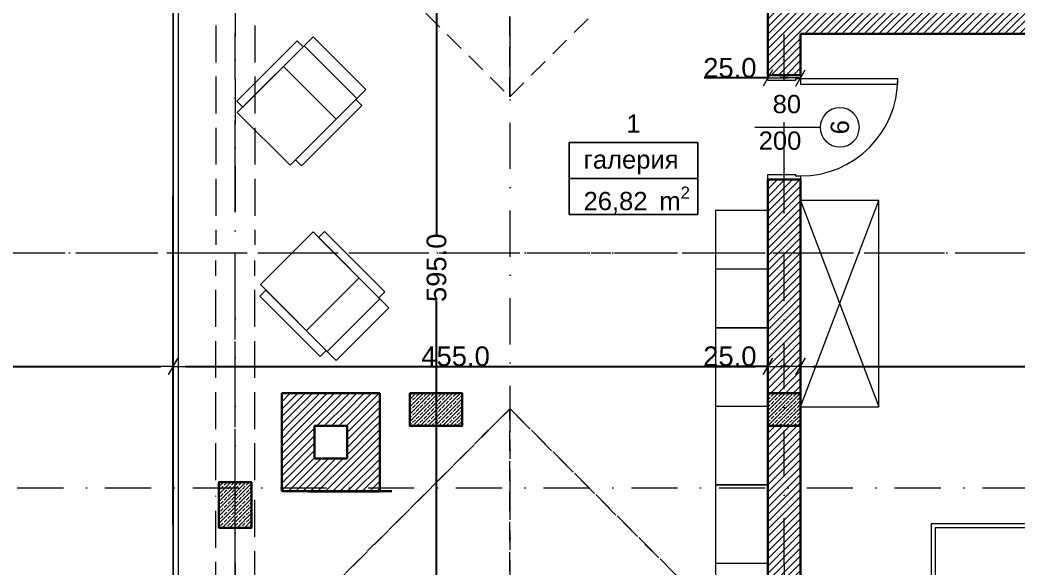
# Model space of a CAD drawing. Header units: centimetres. Extents: x 5906 to 32017, y -966 to 7982.
# Drawn here: x 21805 to 22568, y 5046 to 5465 of the extents above; entities that cross this region are included whole.
import ezdxf

# ---------------------------------------------------------------- set-up
doc = ezdxf.new("R2010")
doc.units = ezdxf.units.CM
doc.header["$MEASUREMENT"] = 0
for name, pattern in [('Dashed', [23.2, 15, -8.2]), ('Dot & Dashed', [67.027776, 35.277777, -17.638888, 0, -14.111111]), ('Hidden Line', [39.122222, 28.222222, -10.9])]:
    doc.linetypes.add(name, pattern=pattern)
for name, color, linetype, lineweight in [('fill_Pen_No__7', 7, 'Continuous', 5), ('fill_Pen_No__82', 253, 'Continuous', 13), ('греда_Pen_No__69', 111, 'Continuous', 13), ('греда_Pen_No__90', 132, 'Continuous', 13), ('Квадратура_Pen_No__5', 150, 'Continuous', 13), ('колони_Pen_No__1', 7, 'Continuous', 30), ('обзавеждане_Pen_No__4', 102, 'Continuous', 15), ('оси_Pen_No__4', 102, 'Continuous', 15), ('парапет_Pen_No__11', 171, 'Continuous', 13), ('плочи_Pen_No__41', 7, 'Continuous', 13), ('покрив_Pen_No__21', 7, 'Continuous', 13), ('разрези_Pen_No__85', 151, 'Continuous', 13), ('стени_Pen_No__1', 7, 'Continuous', 30), ('стени_Pen_No__43', 30, 'Continuous', 5), ('стени_Pen_No__7', 7, 'Continuous', 5)]:
    doc.layers.add(name, color=color, linetype=linetype, lineweight=lineweight)
for name, color, linetype in [('OV_1', 2, 'Continuous'), ('размери', 7, 'Continuous'), ('разрези', 7, 'Continuous')]:
    doc.layers.add(name, color=color, linetype=linetype)
doc.styles.add('GENERATED_STYLE_1', font='arial.ttf')
doc.styles.add('GENERATED_STYLE_2', font='arial.ttf')
doc.dimstyles.new('GENERATED_STYLE__1', dxfattribs={"dimtxt": 15, "dimasz": 9.5, "dimexe": 0.18, "dimexo": 0.0625, "dimgap": 0, "dimtad": 1, "dimdec": 1, "dimzin": 0, "dimdsep": 46, "dimtxsty": 'GENERATED_STYLE_1', "dimblk": 'ARROWHEAD_2', "dimblk1": 'ARROWHEAD_2', "dimblk2": 'ARROWHEAD_2', "dimcen": 0.09, "dimse1": 1, "dimse2": 1, "dimclrd": 151, "dimclre": 151, "dimclrt": 7, "dimazin": 0, "dimtfac": 1, "dimtdec": 4, "dimtmove": 0, "dimatfit": 3, "dimfxl": 1, "dimtolj": 1, "dimtzin": 0, "dimarcsym": 0})
doc.dimstyles.new('GENERATED_STYLE__2', dxfattribs={"dimtxt": 15, "dimasz": 9.5, "dimexe": 0.18, "dimexo": 0.0625, "dimgap": 0, "dimtad": 1, "dimtih": 1, "dimtoh": 1, "dimdec": 1, "dimzin": 0, "dimdsep": 46, "dimtxsty": 'GENERATED_STYLE_1', "dimblk": 'ARROWHEAD_2', "dimblk1": 'ARROWHEAD_2', "dimblk2": 'ARROWHEAD_2', "dimcen": 0.09, "dimse1": 1, "dimse2": 1, "dimclrd": 151, "dimclre": 151, "dimclrt": 7, "dimazin": 0, "dimtfac": 1, "dimtdec": 4, "dimtmove": 0, "dimatfit": 3, "dimfxl": 1, "dimtolj": 1, "dimtzin": 0, "dimarcsym": 0})
pattern_1 = [(45, (14515.0536, 5268.689), (-2.8284271, 2.8284271), [])]
pattern_2 = [(45, (14515.0536, 5268.689), (-2.8284271, 2.8284271), []), (45, (14513.6394, 5270.1033), (-2.8284271, 2.8284271), [3, -1])]

# ---------------------------------------------------------------- blocks, each defined once
blk = doc.blocks.new('ARROWHEAD_2')
at = {"color": 0, "linetype": 'Continuous', "lineweight": 0}
for p, q in [((0, 0), (-1, 0)), ((-0.378, -0.655), (0.378, 0.655))]:
    blk.add_line(p, q, dxfattribs=at)
blk = doc.blocks.new('*D683')
at = {"layer": 'DEFPOINTS', "color": 0, "linetype": 'Continuous', "transparency": 16777216}
for p in [(22402, 5646.74), (22377, 5417.34), (22402, 5417.34)]:
    blk.add_point(p, dxfattribs=at)
at = {"layer": 'размери', "color": 151, "linetype": 'Continuous', "lineweight": -2, "transparency": 16777216}
for p, q in [((22377, 5646.74), (22328.33, 5646.74)), ((22392.5, 5646.74), (22386.5, 5646.74))]:
    blk.add_line(p, q, dxfattribs=at)
at = {"layer": 'размери', "color": 151, "linetype": 'Continuous', "lineweight": -2, "transparency": 16777216, "xscale": 9.5, "yscale": 9.5, "zscale": 9.5, "rotation": 180}
blk.add_blockref('ARROWHEAD_2', (22377, 5646.74), dxfattribs=at)
at = {"layer": 'размери', "color": 151, "linetype": 'Continuous', "lineweight": -2, "transparency": 16777216, "xscale": 9.5, "yscale": 9.5, "zscale": 9.5}
blk.add_blockref('ARROWHEAD_2', (22402, 5646.74), dxfattribs=at)
at = {"layer": 'размери', "color": 7, "linetype": 'Continuous', "lineweight": 13, "transparency": 16777216, "insert": (22347.91, 5654.4), "char_height": 15, "attachment_point": 5, "style": 'GENERATED_STYLE_1'}
blk.add_mtext('\\A1;25.0', dxfattribs=at)
blk = doc.blocks.new('*D684')
at = {"layer": 'DEFPOINTS', "color": 0, "linetype": 'Continuous', "transparency": 16777216}
for p in [(22725, 5646.74), (22725, 5596.87), (22402, 5417.34)]:
    blk.add_point(p, dxfattribs=at)
at = {"layer": 'размери', "color": 151, "linetype": 'Continuous', "lineweight": -2, "transparency": 16777216}
blk.add_line((22411.5, 5646.74), (22715.5, 5646.74), dxfattribs=at)
at = {"layer": 'размери', "color": 151, "linetype": 'Continuous', "lineweight": -2, "transparency": 16777216, "xscale": 9.5, "yscale": 9.5, "zscale": 9.5, "rotation": 180}
blk.add_blockref('ARROWHEAD_2', (22402, 5646.74), dxfattribs=at)
at = {"layer": 'размери', "color": 151, "linetype": 'Continuous', "lineweight": -2, "transparency": 16777216, "xscale": 9.5, "yscale": 9.5, "zscale": 9.5}
blk.add_blockref('ARROWHEAD_2', (22725, 5646.74), dxfattribs=at)
at = {"layer": 'размери', "color": 7, "linetype": 'Continuous', "lineweight": 13, "transparency": 16777216, "insert": (22552.02, 5654.41), "char_height": 15, "attachment_point": 5, "style": 'GENERATED_STYLE_1'}
blk.add_mtext('\\A1;323.0', dxfattribs=at)
blk = doc.blocks.new('*D691')
at = {"layer": 'DEFPOINTS', "color": 0, "linetype": 'Continuous', "transparency": 16777216}
for p in [(22123.52, 5584.37), (22179.5, 5584.37), (22001.57, 4989.37)]:
    blk.add_point(p, dxfattribs=at)
at = {"layer": 'размери', "color": 151, "linetype": 'Continuous', "lineweight": -2, "transparency": 16777216}
for p, q in [((22123.52, 5574.87), (22123.52, 5300.67)), ((22123.52, 4998.87), (22123.52, 5250.11))]:
    blk.add_line(p, q, dxfattribs=at)
at = {"layer": 'размери', "color": 151, "linetype": 'Continuous', "lineweight": -2, "transparency": 16777216, "xscale": 9.5, "yscale": 9.5, "zscale": 9.5}
for p, rotation in [((22123.52, 5584.37), 90), ((22123.52, 4989.37), 270)]:
    blk.add_blockref('ARROWHEAD_2', p, dxfattribs=dict(at, rotation=rotation))
at = {"layer": 'размери', "color": 7, "linetype": 'Continuous', "lineweight": 13, "transparency": 16777216, "insert": (22123.52, 5275.39), "char_height": 15, "attachment_point": 5, "rotation": 90, "style": 'GENERATED_STYLE_1'}
blk.add_mtext('\\A1;595.0', dxfattribs=at)
blk = doc.blocks.new('*D702')
at = {"layer": 'DEFPOINTS', "color": 0, "linetype": 'Continuous', "transparency": 16777216}
for p in [(21922, 5199.95), (21202, 4989.37), (21922, 4989.37)]:
    blk.add_point(p, dxfattribs=at)
at = {"layer": 'размери', "color": 151, "linetype": 'Continuous', "lineweight": -2, "transparency": 16777216}
blk.add_line((21211.5, 5199.95), (21912.5, 5199.95), dxfattribs=at)
at = {"layer": 'размери', "color": 151, "linetype": 'Continuous', "lineweight": -2, "transparency": 16777216, "xscale": 9.5, "yscale": 9.5, "zscale": 9.5, "rotation": 180}
blk.add_blockref('ARROWHEAD_2', (21202, 5199.95), dxfattribs=at)
at = {"layer": 'размери', "color": 151, "linetype": 'Continuous', "lineweight": -2, "transparency": 16777216, "xscale": 9.5, "yscale": 9.5, "zscale": 9.5}
blk.add_blockref('ARROWHEAD_2', (21922, 5199.95), dxfattribs=at)
at = {"layer": 'размери', "color": 7, "linetype": 'Continuous', "lineweight": 13, "transparency": 16777216, "insert": (21573.4, 5207.61), "char_height": 15, "attachment_point": 5, "style": 'GENERATED_STYLE_1'}
blk.add_mtext('\\A1;720.0', dxfattribs=at)
blk = doc.blocks.new('*D703')
at = {"layer": 'DEFPOINTS', "color": 0, "linetype": 'Continuous', "transparency": 16777216}
for p in [(22377, 5417.34), (22377, 5199.95), (21922, 4989.37)]:
    blk.add_point(p, dxfattribs=at)
at = {"layer": 'размери', "color": 151, "linetype": 'Continuous', "lineweight": -2, "transparency": 16777216}
blk.add_line((21931.5, 5199.95), (22367.5, 5199.95), dxfattribs=at)
at = {"layer": 'размери', "color": 151, "linetype": 'Continuous', "lineweight": -2, "transparency": 16777216, "xscale": 9.5, "yscale": 9.5, "zscale": 9.5, "rotation": 180}
blk.add_blockref('ARROWHEAD_2', (21922, 5199.95), dxfattribs=at)
at = {"layer": 'размери', "color": 151, "linetype": 'Continuous', "lineweight": -2, "transparency": 16777216, "xscale": 9.5, "yscale": 9.5, "zscale": 9.5}
blk.add_blockref('ARROWHEAD_2', (22377, 5199.95), dxfattribs=at)
at = {"layer": 'размери', "color": 7, "linetype": 'Continuous', "lineweight": 13, "transparency": 16777216, "insert": (22138.02, 5207.61), "char_height": 15, "attachment_point": 5, "style": 'GENERATED_STYLE_1'}
blk.add_mtext('\\A1;455.0', dxfattribs=at)
blk = doc.blocks.new('*D704')
at = {"layer": 'DEFPOINTS', "color": 0, "linetype": 'Continuous', "transparency": 16777216}
for p in [(22377, 5417.34), (22402, 5417.34), (22402, 5199.95)]:
    blk.add_point(p, dxfattribs=at)
at = {"layer": 'размери', "color": 151, "linetype": 'Continuous', "lineweight": -2, "transparency": 16777216}
for p, q in [((22377, 5199.95), (22328.33, 5199.95)), ((22392.5, 5199.95), (22386.5, 5199.95))]:
    blk.add_line(p, q, dxfattribs=at)
at = {"layer": 'размери', "color": 151, "linetype": 'Continuous', "lineweight": -2, "transparency": 16777216, "xscale": 9.5, "yscale": 9.5, "zscale": 9.5, "rotation": 180}
blk.add_blockref('ARROWHEAD_2', (22377, 5199.95), dxfattribs=at)
at = {"layer": 'размери', "color": 151, "linetype": 'Continuous', "lineweight": -2, "transparency": 16777216, "xscale": 9.5, "yscale": 9.5, "zscale": 9.5}
blk.add_blockref('ARROWHEAD_2', (22402, 5199.95), dxfattribs=at)
at = {"layer": 'размери', "color": 7, "linetype": 'Continuous', "lineweight": 13, "transparency": 16777216, "insert": (22347.91, 5207.61), "char_height": 15, "attachment_point": 5, "style": 'GENERATED_STYLE_1'}
blk.add_mtext('\\A1;25.0', dxfattribs=at)
blk = doc.blocks.new('*D705')
at = {"layer": 'DEFPOINTS', "color": 0, "linetype": 'Continuous', "transparency": 16777216}
for p in [(22402, 5417.34), (22916.99, 5199.95), (22916.99, 5147.77)]:
    blk.add_point(p, dxfattribs=at)
at = {"layer": 'размери', "color": 151, "linetype": 'Continuous', "lineweight": -2, "transparency": 16777216}
blk.add_line((22411.5, 5199.95), (22907.49, 5199.95), dxfattribs=at)
at = {"layer": 'размери', "color": 151, "linetype": 'Continuous', "lineweight": -2, "transparency": 16777216, "xscale": 9.5, "yscale": 9.5, "zscale": 9.5, "rotation": 180}
blk.add_blockref('ARROWHEAD_2', (22402, 5199.95), dxfattribs=at)
at = {"layer": 'размери', "color": 151, "linetype": 'Continuous', "lineweight": -2, "transparency": 16777216, "xscale": 9.5, "yscale": 9.5, "zscale": 9.5}
blk.add_blockref('ARROWHEAD_2', (22916.99, 5199.95), dxfattribs=at)
at = {"layer": 'размери', "color": 7, "linetype": 'Continuous', "lineweight": 13, "transparency": 16777216, "insert": (22659.46, 5207.61), "char_height": 15, "attachment_point": 5, "style": 'GENERATED_STYLE_1'}
blk.add_mtext('\\A1;515.0', dxfattribs=at)
blk = doc.blocks.new('*D708')
at = {"layer": 'DEFPOINTS', "color": 0, "linetype": 'Continuous', "transparency": 16777216}
for p in [(22377, 5417.34), (22402, 5420.72), (22402, 5417.34)]:
    blk.add_point(p, dxfattribs=at)
at = {"layer": 'размери', "color": 151, "linetype": 'Continuous', "lineweight": -2, "transparency": 16777216}
for p, q in [((22377, 5420.72), (22328.33, 5420.72)), ((22392.5, 5420.72), (22386.5, 5420.72))]:
    blk.add_line(p, q, dxfattribs=at)
at = {"layer": 'размери', "color": 151, "linetype": 'Continuous', "lineweight": -2, "transparency": 16777216, "xscale": 9.5, "yscale": 9.5, "zscale": 9.5, "rotation": 180}
blk.add_blockref('ARROWHEAD_2', (22377, 5420.72), dxfattribs=at)
at = {"layer": 'размери', "color": 151, "linetype": 'Continuous', "lineweight": -2, "transparency": 16777216, "xscale": 9.5, "yscale": 9.5, "zscale": 9.5}
blk.add_blockref('ARROWHEAD_2', (22402, 5420.72), dxfattribs=at)
at = {"layer": 'размери', "color": 7, "linetype": 'Continuous', "lineweight": 13, "transparency": 16777216, "insert": (22347.91, 5428.38), "char_height": 15, "attachment_point": 5, "style": 'GENERATED_STYLE_1'}
blk.add_mtext('\\A1;25.0', dxfattribs=at)
blk = doc.blocks.new('*D761')
at = {"layer": 'DEFPOINTS', "color": 0, "linetype": 'Continuous', "transparency": 16777216}
for p in [(23032, 6205.11), (21177, 4964.37), (23032, 4494.36)]:
    blk.add_point(p, dxfattribs=at)
at = {"layer": 'размери', "color": 151, "linetype": 'Continuous', "lineweight": -2, "transparency": 16777216}
blk.add_line((21186.5, 6205.11), (23022.5, 6205.11), dxfattribs=at)
at = {"layer": 'размери', "color": 151, "linetype": 'Continuous', "lineweight": -2, "transparency": 16777216, "xscale": 9.5, "yscale": 9.5, "zscale": 9.5, "rotation": 180}
blk.add_blockref('ARROWHEAD_2', (21177, 6205.11), dxfattribs=at)
at = {"layer": 'размери', "color": 151, "linetype": 'Continuous', "lineweight": -2, "transparency": 16777216, "xscale": 9.5, "yscale": 9.5, "zscale": 9.5}
blk.add_blockref('ARROWHEAD_2', (23032, 6205.11), dxfattribs=at)
at = {"layer": 'размери', "color": 7, "linetype": 'Continuous', "lineweight": 13, "transparency": 16777216, "insert": (22104.49, 6212.77), "char_height": 15, "attachment_point": 5, "style": 'GENERATED_STYLE_1'}
blk.add_mtext('\\A1;1855.0', dxfattribs=at)
blk = doc.blocks.new('*D765')
at = {"layer": 'DEFPOINTS', "color": 0, "linetype": 'Continuous', "transparency": 16777216}
for p in [(23032, 6175.11), (22402, 5939.36), (23032, 4494.36)]:
    blk.add_point(p, dxfattribs=at)
at = {"layer": 'размери', "color": 151, "linetype": 'Continuous', "lineweight": -2, "transparency": 16777216}
blk.add_line((22411.5, 6175.11), (23022.5, 6175.11), dxfattribs=at)
at = {"layer": 'размери', "color": 151, "linetype": 'Continuous', "lineweight": -2, "transparency": 16777216, "xscale": 9.5, "yscale": 9.5, "zscale": 9.5, "rotation": 180}
blk.add_blockref('ARROWHEAD_2', (22402, 6175.11), dxfattribs=at)
at = {"layer": 'размери', "color": 151, "linetype": 'Continuous', "lineweight": -2, "transparency": 16777216, "xscale": 9.5, "yscale": 9.5, "zscale": 9.5}
blk.add_blockref('ARROWHEAD_2', (23032, 6175.11), dxfattribs=at)
at = {"layer": 'размери', "color": 7, "linetype": 'Continuous', "lineweight": 13, "transparency": 16777216, "insert": (22716.96, 6182.77), "char_height": 15, "attachment_point": 5, "style": 'GENERATED_STYLE_1'}
blk.add_mtext('\\A1;630.0', dxfattribs=at)
blk = doc.blocks.new('*D784')
at = {"layer": 'DEFPOINTS', "color": 0, "linetype": 'Continuous', "transparency": 16777216}
for p in [(23032, 6115.11), (22402, 5939.36), (23032, 4494.36)]:
    blk.add_point(p, dxfattribs=at)
at = {"layer": 'размери', "color": 151, "linetype": 'Continuous', "lineweight": -2, "transparency": 16777216}
blk.add_line((22411.5, 6115.11), (23022.5, 6115.11), dxfattribs=at)
at = {"layer": 'размери', "color": 151, "linetype": 'Continuous', "lineweight": -2, "transparency": 16777216, "xscale": 9.5, "yscale": 9.5, "zscale": 9.5, "rotation": 180}
blk.add_blockref('ARROWHEAD_2', (22402, 6115.11), dxfattribs=at)
at = {"layer": 'размери', "color": 151, "linetype": 'Continuous', "lineweight": -2, "transparency": 16777216, "xscale": 9.5, "yscale": 9.5, "zscale": 9.5}
blk.add_blockref('ARROWHEAD_2', (23032, 6115.11), dxfattribs=at)
at = {"layer": 'размери', "color": 7, "linetype": 'Continuous', "lineweight": 13, "transparency": 16777216, "insert": (22716.96, 6122.77), "char_height": 15, "attachment_point": 5, "style": 'GENERATED_STYLE_1'}
blk.add_mtext('\\A1;630.0', dxfattribs=at)
blk = doc.blocks.new('*D822')
at = {"layer": 'DEFPOINTS', "color": 0, "linetype": 'Continuous', "transparency": 16777216}
for p in [(20747.53, 5969.37), (23032, 5969.37), (23032, 4494.36)]:
    blk.add_point(p, dxfattribs=at)
at = {"layer": 'размери', "color": 151, "linetype": 'Continuous', "lineweight": -2, "transparency": 16777216}
for p, q in [((20747.53, 5959.87), (20747.53, 5262.26)), ((20747.53, 4503.86), (20747.53, 5201.45))]:
    blk.add_line(p, q, dxfattribs=at)
at = {"layer": 'размери', "color": 151, "linetype": 'Continuous', "lineweight": -2, "transparency": 16777216, "xscale": 9.5, "yscale": 9.5, "zscale": 9.5}
for p, rotation in [((20747.53, 5969.37), 90), ((20747.53, 4494.36), 270)]:
    blk.add_blockref('ARROWHEAD_2', p, dxfattribs=dict(at, rotation=rotation))
at = {"layer": 'размери', "color": 7, "linetype": 'Continuous', "lineweight": 13, "transparency": 16777216, "insert": (20747.53, 5231.86), "char_height": 15, "attachment_point": 5, "rotation": 90, "style": 'GENERATED_STYLE_1'}
blk.add_mtext('\\A1;1475.0', dxfattribs=at)
blk = doc.blocks.new('Cutting Plane_1', base_point=(6030.57, 18.18))
at = {"layer": 'разрези_Pen_No__85', "color": 151, "linetype": 'Dot & Dashed', "lineweight": 13}
blk.add_line((6050.57, 18.18), (8942.73, 18.18), dxfattribs=at)
blk = doc.blocks.new('Cutting Plane_2', base_point=(7664.71, -1145.96))
at = {"layer": 'разрези_Pen_No__85', "color": 151, "linetype": 'Dot & Dashed', "lineweight": 13}
blk.add_line((7664.71, -1125.96), (7664.71, 1143.86), dxfattribs=at)

msp = doc.modelspace()

# ---------------------------------------------------------------- hatches: boundary and pattern name
at = {"layer": 'fill_Pen_No__7', "linetype": 'Continuous', "lineweight": 5}
h = msp.add_hatch(dxfattribs=at)
h.set_pattern_fill('SOLID___DASHED', style=0, pattern_type=2)
h.set_pattern_definition(pattern_2)
h.paths.add_polyline_path([(22102.995, 5179.363), (22102.995, 5154.363), (22142.995, 5154.363), (22142.995, 5179.363)])
h = msp.add_hatch(dxfattribs=at)
h.set_pattern_fill('SOLID___DASHED', style=0, pattern_type=2)
h.set_pattern_definition(pattern_2)
h.paths.add_polyline_path([(22376.995, 5179.363), (22376.995, 5154.363), (22401.995, 5154.363), (22401.995, 5179.363)])
h = msp.add_hatch(dxfattribs=at)
h.set_pattern_fill('SOLID___DASHED', style=0, pattern_type=2)
h.set_pattern_definition(pattern_2)
h.paths.add_polyline_path([(21981.996, 5111.363), (21956.996, 5111.363), (21956.996, 5076.363), (21981.996, 5076.363)])
at = {"layer": 'fill_Pen_No__82', "linetype": 'Continuous', "lineweight": 13}
h = msp.add_hatch(dxfattribs=at)
h.set_pattern_fill('COMMON_BRICK', color=253, style=0, pattern_type=2)
h.set_pattern_definition(pattern_1)
h.paths.add_polyline_path([(22376.996, 5422.882), (22401.996, 5422.882), (22401.996, 5489.368), (22376.996, 5489.368)])
h = msp.add_hatch(dxfattribs=at)
h.set_pattern_fill('COMMON_BRICK', color=253, style=0, pattern_type=2)
h.set_pattern_definition(pattern_1)
h.paths.add_polyline_path([(22401.996, 5454.368), (22746.996, 5454.368), (22746.996, 5479.368), (22401.996, 5479.368)])
h = msp.add_hatch(dxfattribs=at)
h.set_pattern_fill('COMMON_BRICK', color=253, style=0, pattern_type=2)
h.set_pattern_definition(pattern_1)
h.paths.add_polyline_path([(22376.996, 5106.871), (22401.996, 5106.871), (22401.996, 5342.882), (22376.996, 5342.882)])
h = msp.add_hatch(dxfattribs=at)
h.set_pattern_fill('COMMON_BRICK', color=253, style=0, pattern_type=2)
h.set_pattern_definition(pattern_1)
h.paths.add_polyline_path([(22054.996, 5179.363), (22004.996, 5179.363), (22004.996, 5154.363), (22054.996, 5154.363)])
h = msp.add_hatch(dxfattribs=at)
h.set_pattern_fill('COMMON_BRICK', color=253, style=0, pattern_type=2)
h.set_pattern_definition(pattern_1)
h.paths.add_polyline_path([(22054.996, 5154.363), (22079.996, 5179.363), (22054.996, 5179.363)])
h = msp.add_hatch(dxfattribs=at)
h.set_pattern_fill('COMMON_BRICK', color=253, style=0, pattern_type=2)
h.set_pattern_definition(pattern_1)
h.paths.add_polyline_path([(22054.996, 5154.363), (22079.996, 5154.363), (22079.996, 5179.363)])
h = msp.add_hatch(dxfattribs=at)
h.set_pattern_fill('COMMON_BRICK', color=253, style=0, pattern_type=2)
h.set_pattern_definition(pattern_1)
h.paths.add_polyline_path([(22029.996, 5104.363), (22029.996, 5154.363), (22004.996, 5154.363), (22004.996, 5104.363)])
h = msp.add_hatch(dxfattribs=at)
h.set_pattern_fill('COMMON_BRICK', color=253, style=0, pattern_type=2)
h.set_pattern_definition(pattern_1)
h.paths.add_polyline_path([(22054.996, 5154.363), (22054.996, 5104.363), (22079.996, 5104.363), (22079.996, 5154.363)])
h = msp.add_hatch(dxfattribs=at)
h.set_pattern_fill('COMMON_BRICK', color=253, style=0, pattern_type=2)
h.set_pattern_definition(pattern_1)
h.paths.add_polyline_path([(22054.996, 5129.363), (22029.996, 5129.363), (22029.996, 5104.363), (22054.996, 5104.363)])
h = msp.add_hatch(dxfattribs=at)
h.set_pattern_fill('COMMON_BRICK', color=253, style=0, pattern_type=2)
h.set_pattern_definition(pattern_1)
h.paths.add_polyline_path([(22004.996, 5116.363), (22004.996, 5104.363), (22029.996, 5104.363)])
h = msp.add_hatch(dxfattribs=at)
h.set_pattern_fill('COMMON_BRICK', color=253, style=0, pattern_type=2)
h.set_pattern_definition(pattern_1)
h.paths.add_polyline_path([(22376.996, 5106.871), (22376.996, 4859.368), (22401.996, 4859.368), (22401.996, 5106.871)])

# ---------------------------------------------------------------- linework, layer by layer
at = {"layer": 'OV_1', "linetype": 'ByBlock'}
msp.add_line((22025.655, 5103.958), (22080.685, 5104.038), dxfattribs=at)
at = {"layer": 'греда_Pen_No__69', "color": 111, "linetype": 'Dot & Dashed', "lineweight": 13}
for p in [(21969.496, 5621.642), (21969.496, 4952.095)]:
    msp.add_line(p, (21969.496, 5286.868), dxfattribs=at)
at = {"layer": 'греда_Pen_No__90', "color": 132, "linetype": 'Hidden Line', "lineweight": 13}
for p, q in [((21954.496, 5460.868), (21954.496, 5292.868)), ((21984.496, 5460.868), (21984.496, 5292.868)), ((21954.496, 5112.868), (21954.496, 5280.868)), ((21984.496, 5112.868), (21984.496, 5280.868)), ((21954.496, 4982.868), (21954.496, 5100.868)), ((21984.496, 4952.095), (21984.496, 5100.868))]:
    msp.add_line(p, q, dxfattribs=at)
at = {"layer": 'Квадратура_Pen_No__5', "color": 150, "linetype": 'Continuous', "lineweight": 13}
for p, q in [((22323.381, 5371.236), (22224.958, 5371.236)), ((22224.958, 5371.236), (22224.958, 5316.236)), ((22224.958, 5371.236), (22323.381, 5371.236)), ((22224.958, 5343.736), (22224.958, 5371.236)), ((22323.381, 5316.236), (22323.381, 5371.236)), ((22323.381, 5371.236), (22323.381, 5343.736)), ((22323.381, 5343.736), (22224.958, 5343.736)), ((22224.958, 5343.736), (22323.381, 5343.736)), ((22224.958, 5316.236), (22224.958, 5343.736)), ((22323.381, 5343.736), (22323.381, 5316.236)), ((22224.958, 5316.236), (22323.381, 5316.236)), ((22323.381, 5316.236), (22224.958, 5316.236))]:
    msp.add_line(p, q, dxfattribs=at)
at = {"layer": 'колони_Pen_No__1', "color": 7, "linetype": 'Continuous', "lineweight": 30}
for points in [[(22102.995, 5179.363), (22142.995, 5179.363), (22142.995, 5154.363), (22102.995, 5154.363)], [(22376.995, 5179.363), (22401.995, 5179.363), (22401.995, 5154.363), (22376.995, 5154.363)], [(21981.996, 5111.363), (21956.996, 5111.363), (21956.996, 5076.363), (21981.996, 5076.363)]]:
    msp.add_lwpolyline(points, close=True, dxfattribs=at)
at = {"layer": 'обзавеждане_Pen_No__4', "color": 102, "linetype": 'Continuous', "lineweight": 15}
for p, q in [((22062.407, 5405.004), (22022.102, 5445.309)), ((22046.55, 5389.147), (22006.244, 5429.452)), ((22401.996, 5168.902), (22461.996, 5326.843)), ((22401.996, 5326.843), (22461.996, 5168.902)), ((22376.996, 5274.368), (22336.996, 5274.368)), ((22064.231, 5267.597), (22023.926, 5227.292)), ((22080.088, 5251.74), (22039.783, 5211.435)), ((22336.996, 5169.368), (22376.996, 5169.368)), ((22336.996, 5049.368), (22376.996, 5049.368))]:
    msp.add_line(p, q, dxfattribs=at)
for points in [[(22016.751, 5449.15), (22021.347, 5444.554), (21975.254, 5398.461), (21970.657, 5403.057)], [(22029.06, 5452.267), (22069.365, 5411.962), (22011.347, 5353.944), (21971.042, 5394.249)], [(22061.652, 5404.249), (22066.248, 5399.653), (22020.155, 5353.56), (22015.559, 5358.156)], [(22401.996, 5326.843), (22401.996, 5168.902), (22461.996, 5168.902), (22461.996, 5326.843)], [(22376.996, 5229.368), (22376.996, 5319.368), (22336.996, 5319.368), (22336.996, 5229.368)], [(22046.741, 5204.477), (22087.046, 5244.782), (22029.028, 5302.8), (21988.723, 5262.495)], [(22079.333, 5252.495), (22083.929, 5257.091), (22037.836, 5303.184), (22033.24, 5298.588)], [(22034.432, 5207.593), (22039.028, 5212.19), (21992.935, 5258.283), (21988.339, 5253.687)], [(22336.996, 5229.368), (22336.996, 5109.368), (22376.996, 5109.368), (22376.996, 5229.368)], [(22336.996, 5109.368), (22336.996, 4989.368), (22376.996, 4989.368), (22376.996, 5109.368)], [(22691.996, 5079.368), (22501.996, 5079.368), (22501.996, 4859.368), (22691.996, 4859.368)], [(22688.996, 5076.368), (22504.996, 5076.368), (22504.996, 4921.368), (22522.996, 4903.368), (22670.996, 4903.368), (22688.996, 4921.368)]]:
    msp.add_lwpolyline(points, close=True, dxfattribs=at)
at = {"layer": 'оси_Pen_No__4', "color": 102, "linetype": 'Dot & Dashed', "lineweight": 15}
for p, q in [((22389.496, 5351.696), (22389.496, 6258.325)), ((21969.496, 5352.659), (21969.496, 5939.365)), ((21969.496, 5049.358), (21969.496, 5352.659)), ((22389.496, 5048.395), (22389.496, 5351.696)), ((20661.488, 5286.868), (23330.97, 5286.868)), ((20661.488, 5106.868), (23330.97, 5106.868)), ((21969.496, 5049.358), (21969.496, 4142.729)), ((22389.496, 5048.395), (22389.496, 4141.766))]:
    msp.add_line(p, q, dxfattribs=at)
for p in [(21969.496, 5352.659), (21969.496, 5352.659), (22389.496, 5351.696), (22389.496, 5351.696), (21969.496, 5049.358), (21969.496, 5049.358), (22389.496, 5048.395), (22389.496, 5048.395)]:
    msp.add_point(p, dxfattribs=at)
at = {"layer": 'парапет_Pen_No__11', "color": 171, "linetype": 'Continuous', "lineweight": 13}
for p, q in [((21921.996, 5494.368), (21921.996, 4989.368)), ((21925.996, 4989.368), (21925.996, 5494.368))]:
    msp.add_line(p, q, dxfattribs=at)
at = {"layer": 'плочи_Pen_No__41', "color": 7, "linetype": 'Continuous', "lineweight": 13}
msp.add_lwpolyline([(21201.996, 5584.368), (21201.996, 4989.368), (21464.996, 4989.368), (21921.996, 4989.368), (21921.592, 5167.395), (21921.996, 5494.368), (21922.026, 5584.368), (21464.996, 5584.368)], close=True, dxfattribs=at)
at = {"layer": 'покрив_Pen_No__21', "color": 7, "linetype": 'Dashed', "lineweight": 13}
for points in [[(20919.496, 5286.868), (23133.996, 5286.868), (23133.996, 5442.447), (23133.996, 6071.371), (21139.479, 6071.371), (21139.502, 5711.367), (20919.496, 5711.353)], [(22179.495, 6001.365), (21884.996, 6001.365), (21884.996, 5699.364), (22179.496, 5406.364)], [(22179.495, 6001.365), (22179.496, 5406.364), (22473.995, 5699.365), (22473.995, 6001.365)], [(21884.995, 4872.865), (21884.995, 4532.365), (22179.496, 4532.365), (22179.496, 5167.413)], [(22473.996, 4872.865), (22179.496, 5167.413), (22179.496, 4532.365), (22473.996, 4532.365)]]:
    msp.add_lwpolyline(points, close=True, dxfattribs=at)
msp.add_lwpolyline([(20919.496, 5286.868), (20919.496, 4862.368), (21139.497, 4862.368), (21139.497, 4532.365), (21994, 4532.365), (21994, 4582.368), (21944.996, 4582.368), (21944.996, 4932.321), (22179.765, 5167.512), (22413.549, 4933.475), (22414.357, 4582.368), (22344.996, 4582.372), (22344.986, 4392.363), (23133.997, 4392.363), (23133.987, 5286.868)], dxfattribs=at)
at = {"layer": 'стени_Pen_No__1', "color": 7, "linetype": 'Continuous', "lineweight": 30}
for p, q in [((22376.996, 5422.882), (22401.996, 5422.882)), ((22376.996, 5422.882), (22401.996, 5422.882)), ((22376.996, 5422.882), (22401.996, 5422.882)), ((22376.996, 5342.882), (22401.996, 5342.882)), ((22376.996, 5342.882), (22401.996, 5342.882)), ((22376.996, 5342.882), (22401.996, 5342.882))]:
    msp.add_line(p, q, dxfattribs=at)
for points in [[(22376.996, 5489.368), (22376.996, 5422.882)], [(22401.996, 5422.882), (22401.996, 5454.368)], [(22401.996, 5454.368), (22746.996, 5454.368)], [(22376.996, 5342.882), (22376.996, 5106.871)], [(22401.996, 5106.871), (22401.996, 5342.882)], [(22054.996, 5179.363), (22004.996, 5179.363)], [(22004.996, 5179.363), (22004.996, 5154.363)], [(22079.996, 5179.363), (22054.996, 5179.363)], [(22079.996, 5104.363), (22079.996, 5179.363)], [(22004.996, 5154.363), (22004.996, 5104.363)], [(22029.996, 5154.363), (22054.996, 5154.363)], [(22029.996, 5129.363), (22029.996, 5154.363)], [(22054.996, 5154.363), (22054.996, 5129.363)], [(22054.996, 5129.363), (22029.996, 5129.363)], [(22029.996, 5104.363), (22004.996, 5104.363)], [(22004.996, 5104.363), (22029.996, 5104.363)], [(22029.996, 5104.363), (22054.996, 5104.363)], [(22039.285, 5104.443), (22064.285, 5104.443)], [(22079.996, 5104.363), (22054.996, 5104.363)], [(22089.285, 5104.443), (22064.285, 5104.443)], [(22376.996, 5106.871), (22376.996, 4859.368)], [(22401.996, 4859.368), (22401.996, 5106.871)]]:
    msp.add_lwpolyline(points, dxfattribs=at)
at = {"layer": 'стени_Pen_No__43', "color": 30, "linetype": 'Continuous', "lineweight": 5}
for p, q in [((22376.996, 5422.882), (22401.996, 5422.882)), ((22376.996, 5418.882), (22376.996, 5422.882)), ((22401.996, 5422.882), (22401.996, 5420.082)), ((22397.996, 5418.882), (22376.996, 5418.882)), ((22401.996, 5420.082), (22397.996, 5420.082)), ((22397.996, 5420.082), (22397.996, 5418.882)), ((22476.396, 5420.082), (22401.996, 5420.082)), ((22401.996, 5420.082), (22401.996, 5416.082)), ((22401.996, 5416.082), (22476.396, 5416.082)), ((22476.396, 5416.082), (22476.396, 5420.082)), ((22376.996, 5346.882), (22397.996, 5346.882)), ((22376.996, 5342.882), (22376.996, 5346.882)), ((22397.996, 5346.882), (22397.996, 5345.682)), ((22397.996, 5345.682), (22401.996, 5345.682)), ((22401.996, 5345.682), (22401.996, 5342.882)), ((22401.996, 5342.882), (22376.996, 5342.882))]:
    msp.add_line(p, q, dxfattribs=at)
at = {"layer": 'стени_Pen_No__7', "color": 7, "linetype": 'Continuous', "lineweight": 5}
msp.add_line((22416.996, 5382.882), (22366.996, 5382.882), dxfattribs=at)
msp.add_lwpolyline([(22431.996, 5367.882, 1), (22431.996, 5397.882, 1)], format="xyb", close=True, dxfattribs=at)
msp.add_arc((22401.996, 5420.082), 74.4, 270, 0, dxfattribs=at)

# ---------------------------------------------------------------- block references
at = {"layer": 'разрези', "color": 151, "lineweight": 13}
for name, p in [('Cutting Plane_2', (22179.765, 4122.729)), ('Cutting Plane_1', (20561.488, 5286.868))]:
    msp.add_blockref(name, p, dxfattribs=at)

# ---------------------------------------------------------------- texts
at = {"layer": 'Квадратура_Pen_No__5', "color": 150, "linetype": 'Continuous', "lineweight": 13, "char_height": 14, "style": 'GENERATED_STYLE_2'}
for s, insert, attachment_point in [('\\A1;{\\pqc;\\pt0;\\fArial|b0|i0|c0|p0;\\W1.000000;1}', (22274.169, 5392.786), 2), ('\\A1;{\\pql;\\pt0;\\fArial|b0|i0|c0|p0;\\W1.000000;галерия}', (22235.958, 5365.286), 1), ('\\A1;{\\pql;\\pt0,460;\\fArial|b0|i0|c0|p0;\\W1.000000;26,82\\fArial|b0|i0|c0|p0;\\W1.000000;\\A1{\\H.66x;\\S^  ;}\\fArial|b0|i0|c0|p0;\\W1.000000; m\\fArial|b0|i0|c0|p0;\\W1.000000;\\A1{\\H.66x;\\S2^  ;}}', (22235.958, 5337.586), 1)]:
    msp.add_mtext(s, dxfattribs=dict(at, insert=insert, attachment_point=attachment_point))
at = {"layer": 'стени_Pen_No__7', "color": 7, "linetype": 'Continuous', "lineweight": 5, "char_height": 14, "attachment_point": 7, "style": 'GENERATED_STYLE_2'}
for s, insert in [('\\A1;{\\pql;\\pt0;\\fArial|b0|i0|c0|p0;\\W1.000000;80\\fArial|b0|i0|c0|p0;\\W1.000000;\\A1{\\H.66x;\\S^  ;}\\fArial|b0|i0|c0|p0;\\W1.000000;\\fArial|b0|i0|c0|p0;\\W1.000000;}', (22380.639, 5389.648)), ('\\A1;{\\pql;\\pt0;\\fArial|b0|i0|c0|p0;\\W1.000000;200\\fArial|b0|i0|c0|p0;\\W1.000000;\\A1{\\H.66x;\\S^  ;}\\fArial|b0|i0|c0|p0;\\W1.000000;\\fArial|b0|i0|c0|p0;\\W1.000000;}', (22369.961, 5361.648))]:
    msp.add_mtext(s, dxfattribs=dict(at, insert=insert))
at = {"layer": 'стени_Pen_No__7', "color": 7, "linetype": 'Continuous', "lineweight": 5, "insert": (22439.23, 5377.543), "char_height": 14, "attachment_point": 7, "rotation": 90, "style": 'GENERATED_STYLE_2'}
msp.add_mtext('\\A1;{\\pql;\\pt0;\\fArial|b0|i0|c0|p0;\\W1.000000;6\\fArial|b0|i0|c0|p0;\\W1.000000;\\fArial|b0|i0|c0|p0;\\W1.000000;\\fArial|b0|i0|c0|p0;\\W1.000000;}', dxfattribs=at)

# ---------------------------------------------------------------- dimensions: what is measured, and where the dimension line sits
at = {"layer": 'размери', "color": 151, "linetype": 'Continuous', "lineweight": 13}
for base, p1, p2, picture, middle in [((23031.996, 6205.108), (21176.996, 4964.368), (23031.996, 4494.363), '*D761', (22104.488, 6205.108)), ((23031.996, 6175.108), (22401.996, 5939.365), (23031.996, 4494.363), '*D765', (22716.958, 6175.108)), ((23031.996, 6115.108), (22401.996, 5939.365), (23031.996, 4494.363), '*D784', (22716.958, 6115.108)), ((22401.996, 5646.745), (22376.996, 5417.339), (22401.996, 5417.339), '*D683', (22347.912, 5646.745)), ((22724.996, 5646.745), (22401.996, 5417.339), (22724.996, 5596.868), '*D684', (22552.017, 5646.745)), ((22401.996, 5420.717), (22376.996, 5417.339), (22401.996, 5417.339), '*D708', (22347.912, 5420.717)), ((22376.996, 5199.947), (21921.996, 4989.368), (22376.996, 5417.339), '*D703', (22138.017, 5199.947)), ((22401.996, 5199.947), (22376.996, 5417.339), (22401.996, 5417.339), '*D704', (22347.912, 5199.947)), ((22916.995, 5199.947), (22401.996, 5417.339), (22916.995, 5147.768), '*D705', (22659.457, 5199.947)), ((21921.996, 5199.947), (21201.996, 4989.368), (21921.996, 4989.368), '*D702', (21573.399, 5199.947))]:
    dim = msp.add_linear_dim(base=base, p1=p1, p2=p2, dimstyle='GENERATED_STYLE__2', dxfattribs=at)
    dim.commit()
    dim.dimension.update_dxf_attribs({"geometry": picture, "text_midpoint": middle, "dimtype": 160})
for base, p1, p2, picture, middle in [((20747.531, 5969.368), (23031.996, 4494.363), (23031.996, 5969.368), '*D822', (20747.531, 5231.858)), ((22123.523, 5584.368), (22001.572, 4989.368), (22179.496, 5584.368), '*D691', (22123.523, 5275.389))]:
    dim = msp.add_linear_dim(base=base, p1=p1, p2=p2, angle=90, dimstyle='GENERATED_STYLE__1', dxfattribs=at)
    dim.commit()
    dim.dimension.update_dxf_attribs({"geometry": picture, "text_midpoint": middle, "dimtype": 160, "text_rotation": 90})

doc.saveas('drawing.dxf')
